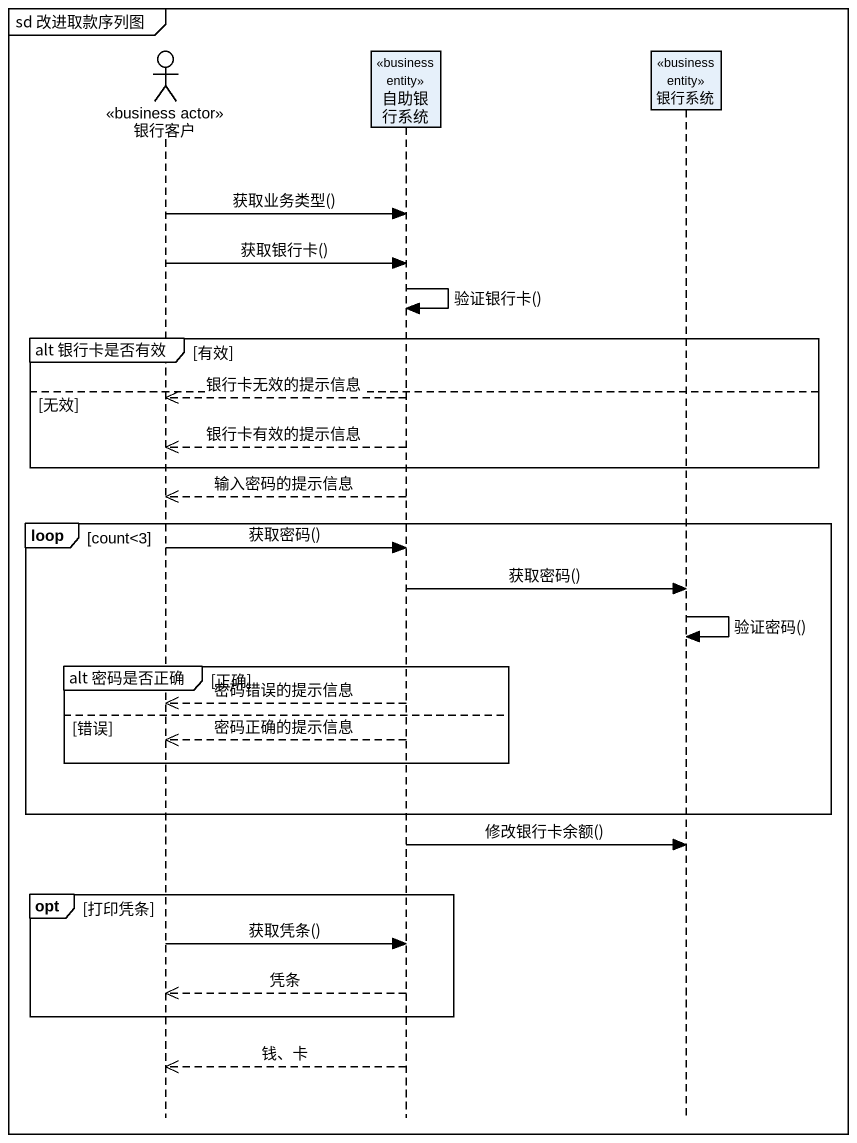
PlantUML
@startuml
mainframe sd 改进取款序列图
hide footbox
actor 银行客户 <<business actor>>
participant 自助银行系统 <<business entity>>
participant 银行系统 <<business entity>>

银行客户 -> 自助银行系统 : 获取业务类型()
银行客户 -> 自助银行系统 : 获取银行卡()
自助银行系统 -> 自助银行系统 : 验证银行卡()
group alt 银行卡是否有效 [有效]
else 无效
  自助银行系统 -->> 银行客户 : 银行卡无效的提示信息
  自助银行系统 -->> 银行客户 : 银行卡有效的提示信息
end
自助银行系统 -->> 银行客户 : 输入密码的提示信息
loop count<3
  银行客户 -> 自助银行系统 : 获取密码()
  自助银行系统 -> 银行系统 : 获取密码()
  银行系统 -> 银行系统 : 验证密码()
  group alt 密码是否正确 [正确]
    自助银行系统 -->> 银行客户 : 密码错误的提示信息
  else 错误
    自助银行系统 -->> 银行客户 : 密码正确的提示信息
  end
end
自助银行系统 -> 银行系统 : 修改银行卡余额()
opt 打印凭条
  银行客户 -> 自助银行系统 : 获取凭条()
  自助银行系统 -->> 银行客户 : 凭条
end
自助银行系统 -->> 银行客户 : 钱、卡
@enduml
